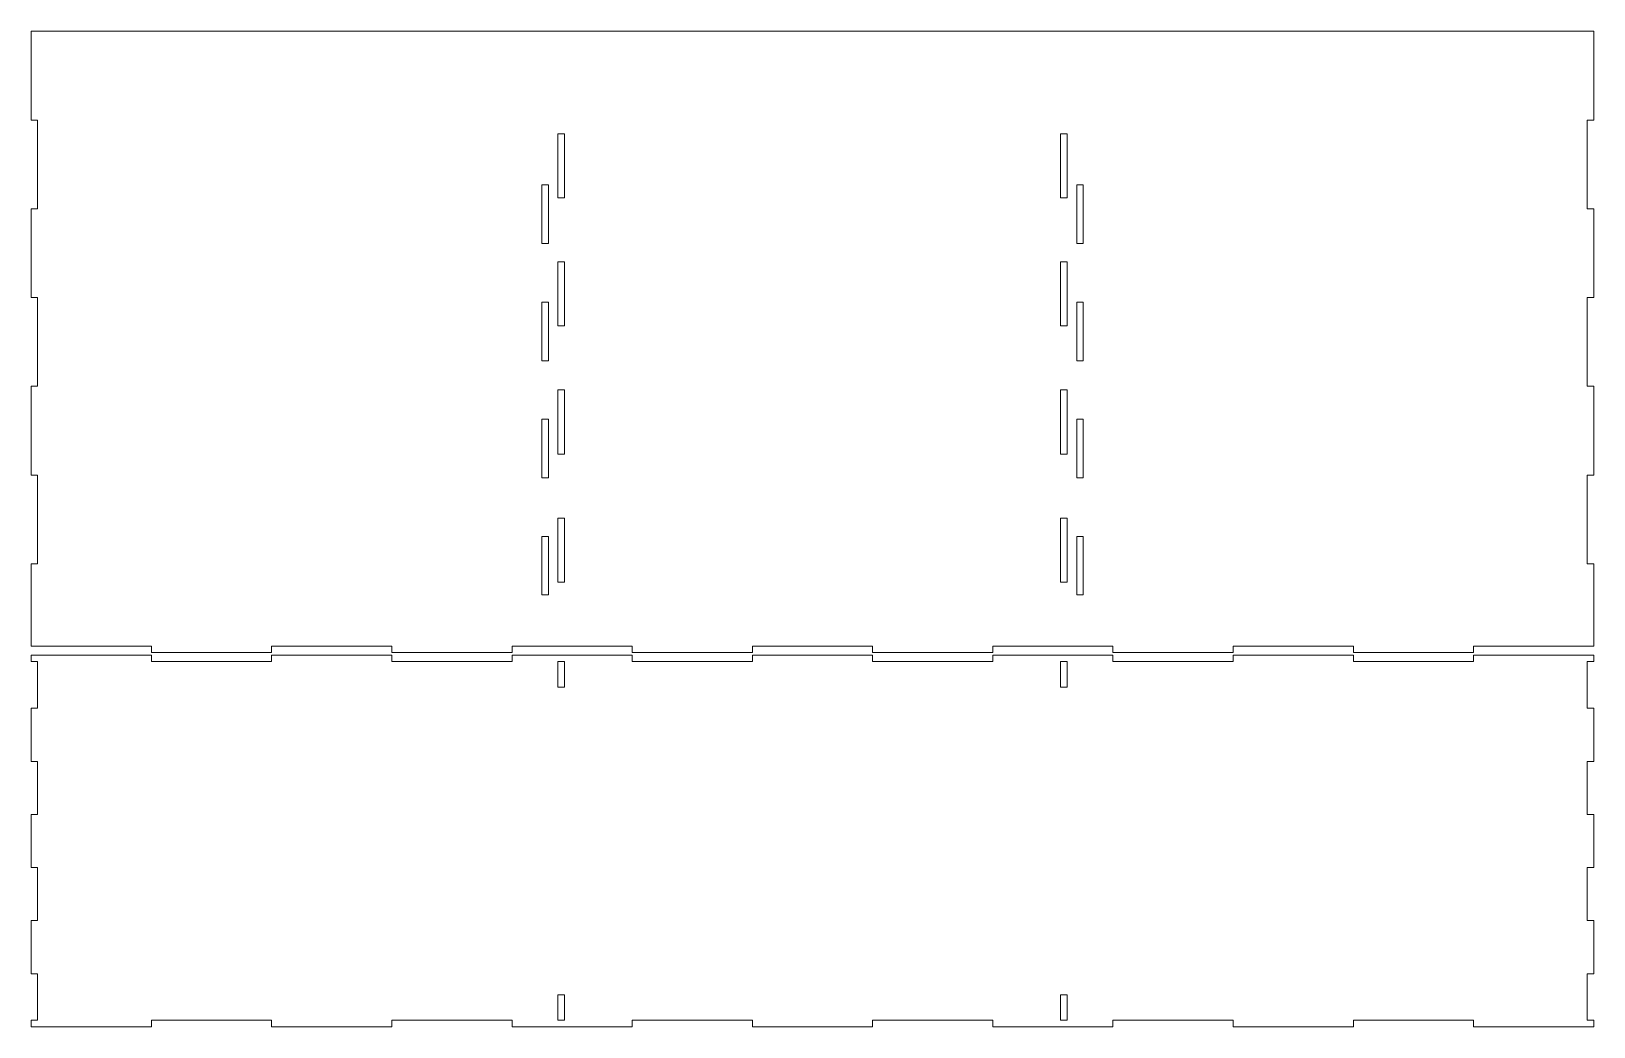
# Model space of a CAD drawing. Header units: inches. Extents: x 0.1 to 30.6, y -19.5 to -0.1.
import ezdxf

# ---------------------------------------------------------------- set-up
doc = ezdxf.new("R2010")
doc.units = ezdxf.units.IN
doc.header["$MEASUREMENT"] = 0
doc.layers.add('Layer 1', color=7, linetype='Continuous')

# ---------------------------------------------------------------- blocks, each defined once
blk = doc.blocks.new('block 2')
at = {"layer": 'Layer 1', "lineweight": 0}
blk.add_lwpolyline([(30.458, -1.829), (30.583, -1.829), (30.583, -0.096), (0.083, -0.096), (0.083, -1.829), (0.208, -1.829), (0.208, -3.561), (0.083, -3.561), (0.083, -5.293), (0.208, -5.293), (0.208, -7.025), (0.083, -7.025), (0.083, -8.757), (0.208, -8.757), (0.208, -10.489), (0.083, -10.489), (0.083, -12.096), (2.429, -12.096), (2.429, -12.221), (4.775, -12.221), (4.775, -12.096), (7.122, -12.096), (7.122, -12.221), (9.468, -12.221), (9.468, -12.096), (11.814, -12.096), (11.814, -12.221), (14.159, -12.221), (14.159, -12.096), (16.507, -12.096), (16.507, -12.221), (18.852, -12.221), (18.852, -12.096), (21.198, -12.096), (21.198, -12.221), (23.544, -12.221), (23.544, -12.096), (25.891, -12.096), (25.891, -12.221), (28.237, -12.221), (28.237, -12.096), (30.583, -12.096), (30.583, -10.489), (30.458, -10.489), (30.458, -8.757), (30.583, -8.757), (30.583, -7.025), (30.458, -7.025), (30.458, -5.293), (30.583, -5.293), (30.583, -3.561), (30.458, -3.561), (30.458, -1.829)], dxfattribs=at)
blk = doc.blocks.new('block 3')
at = {"layer": 'Layer 1', "lineweight": 0}
blk.add_lwpolyline([(20.302, -2.096), (20.302, -3.346), (20.177, -3.346), (20.177, -2.096), (20.302, -2.096)], dxfattribs=at)
blk = doc.blocks.new('block 4')
at = {"layer": 'Layer 1', "lineweight": 0}
blk.add_lwpolyline([(20.615, -5.382), (20.615, -6.525), (20.49, -6.525), (20.49, -5.382), (20.615, -5.382)], dxfattribs=at)
blk = doc.blocks.new('block 5')
at = {"layer": 'Layer 1', "lineweight": 0}
blk.add_lwpolyline([(20.615, -7.668), (20.615, -8.811), (20.49, -8.811), (20.49, -7.668), (20.615, -7.668)], dxfattribs=at)
blk = doc.blocks.new('block 6')
at = {"layer": 'Layer 1', "lineweight": 0}
blk.add_lwpolyline([(20.615, -9.954), (20.615, -11.096), (20.49, -11.096), (20.49, -9.954), (20.615, -9.954)], dxfattribs=at)
blk = doc.blocks.new('block 7')
at = {"layer": 'Layer 1', "lineweight": 0}
blk.add_lwpolyline([(10.49, -7.096), (10.49, -8.346), (10.365, -8.346), (10.365, -7.096), (10.49, -7.096)], dxfattribs=at)
blk = doc.blocks.new('block 8')
at = {"layer": 'Layer 1', "lineweight": 0}
blk.add_lwpolyline([(10.49, -4.596), (10.49, -5.846), (10.365, -5.846), (10.365, -4.596), (10.49, -4.596)], dxfattribs=at)
blk = doc.blocks.new('block 9')
at = {"layer": 'Layer 1', "lineweight": 0}
blk.add_lwpolyline([(10.177, -3.096), (10.177, -4.239), (10.052, -4.239), (10.052, -3.096), (10.177, -3.096)], dxfattribs=at)
blk = doc.blocks.new('block 10')
at = {"layer": 'Layer 1', "lineweight": 0}
blk.add_lwpolyline([(10.49, -9.596), (10.49, -10.846), (10.365, -10.846), (10.365, -9.596), (10.49, -9.596)], dxfattribs=at)
blk = doc.blocks.new('block 11')
at = {"layer": 'Layer 1', "lineweight": 0}
blk.add_lwpolyline([(10.177, -9.954), (10.177, -11.096), (10.052, -11.096), (10.052, -9.954), (10.177, -9.954)], dxfattribs=at)
blk = doc.blocks.new('block 12')
at = {"layer": 'Layer 1', "lineweight": 0}
blk.add_lwpolyline([(10.177, -7.668), (10.177, -8.811), (10.052, -8.811), (10.052, -7.668), (10.177, -7.668)], dxfattribs=at)
blk = doc.blocks.new('block 13')
at = {"layer": 'Layer 1', "lineweight": 0}
blk.add_lwpolyline([(10.177, -5.382), (10.177, -6.525), (10.052, -6.525), (10.052, -5.382), (10.177, -5.382)], dxfattribs=at)
blk = doc.blocks.new('block 14')
at = {"layer": 'Layer 1', "lineweight": 0}
blk.add_lwpolyline([(10.49, -2.096), (10.49, -3.346), (10.365, -3.346), (10.365, -2.096), (10.49, -2.096)], dxfattribs=at)
blk = doc.blocks.new('block 15')
at = {"layer": 'Layer 1', "lineweight": 0}
blk.add_lwpolyline([(20.302, -9.596), (20.302, -10.846), (20.177, -10.846), (20.177, -9.596), (20.302, -9.596)], dxfattribs=at)
blk = doc.blocks.new('block 16')
at = {"layer": 'Layer 1', "lineweight": 0}
blk.add_lwpolyline([(20.615, -3.096), (20.615, -4.239), (20.49, -4.239), (20.49, -3.096), (20.615, -3.096)], dxfattribs=at)
blk = doc.blocks.new('block 17')
at = {"layer": 'Layer 1', "lineweight": 0}
blk.add_lwpolyline([(20.302, -4.596), (20.302, -5.846), (20.177, -5.846), (20.177, -4.596), (20.302, -4.596)], dxfattribs=at)
blk = doc.blocks.new('block 18')
at = {"layer": 'Layer 1', "lineweight": 0}
blk.add_lwpolyline([(20.302, -7.096), (20.302, -8.346), (20.177, -8.346), (20.177, -7.096), (20.302, -7.096)], dxfattribs=at)
blk = doc.blocks.new('block 19')
at = {"layer": 'Layer 1', "lineweight": 0}
blk.add_lwpolyline([(28.237, -12.271), (28.237, -12.396), (25.891, -12.396), (25.891, -12.271), (23.544, -12.271), (23.544, -12.396), (21.198, -12.396), (21.198, -12.271), (18.852, -12.271), (18.852, -12.396), (16.507, -12.396), (16.507, -12.271), (14.159, -12.271), (14.159, -12.396), (11.814, -12.396), (11.814, -12.271), (9.468, -12.271), (9.468, -12.396), (7.122, -12.396), (7.122, -12.271), (4.775, -12.271), (4.775, -12.396), (2.429, -12.396), (2.429, -12.271), (0.083, -12.271), (0.083, -12.396), (0.208, -12.396), (0.208, -13.307), (0.083, -13.307), (0.083, -14.343), (0.208, -14.343), (0.208, -15.379), (0.083, -15.379), (0.083, -16.414), (0.208, -16.414), (0.208, -17.45), (0.083, -17.45), (0.083, -18.486), (0.208, -18.486), (0.208, -19.396), (0.083, -19.396), (0.083, -19.521), (2.429, -19.521), (2.429, -19.396), (4.775, -19.396), (4.775, -19.521), (7.122, -19.521), (7.122, -19.396), (9.468, -19.396), (9.468, -19.521), (11.814, -19.521), (11.814, -19.396), (14.159, -19.396), (14.159, -19.521), (16.507, -19.521), (16.507, -19.396), (18.852, -19.396), (18.852, -19.521), (21.198, -19.521), (21.198, -19.396), (23.544, -19.396), (23.544, -19.521), (25.891, -19.521), (25.891, -19.396), (28.237, -19.396), (28.237, -19.521), (30.583, -19.521), (30.583, -19.396), (30.458, -19.396), (30.458, -18.486), (30.583, -18.486), (30.583, -17.45), (30.458, -17.45), (30.458, -16.414), (30.583, -16.414), (30.583, -15.379), (30.458, -15.379), (30.458, -14.343), (30.583, -14.343), (30.583, -13.307), (30.458, -13.307), (30.458, -12.396), (30.583, -12.396), (30.583, -12.271), (28.237, -12.271)], dxfattribs=at)
blk = doc.blocks.new('block 20')
at = {"layer": 'Layer 1', "lineweight": 0}
blk.add_lwpolyline([(10.49, -12.396), (10.49, -12.896), (10.365, -12.896), (10.365, -12.396), (10.49, -12.396)], dxfattribs=at)
blk = doc.blocks.new('block 21')
at = {"layer": 'Layer 1', "lineweight": 0}
blk.add_lwpolyline([(20.302, -18.896), (20.302, -19.396), (20.177, -19.396), (20.177, -18.896), (20.302, -18.896)], dxfattribs=at)
blk = doc.blocks.new('block 22')
at = {"layer": 'Layer 1', "lineweight": 0}
blk.add_lwpolyline([(20.302, -12.396), (20.302, -12.896), (20.177, -12.896), (20.177, -12.396), (20.302, -12.396)], dxfattribs=at)
blk = doc.blocks.new('block 23')
at = {"layer": 'Layer 1', "lineweight": 0}
blk.add_lwpolyline([(10.49, -18.896), (10.49, -19.396), (10.365, -19.396), (10.365, -18.896), (10.49, -18.896)], dxfattribs=at)

msp = doc.modelspace()

# ---------------------------------------------------------------- block references
at = {"layer": 'Layer 1'}
for name in ['block 2', 'block 14', 'block 3', 'block 9', 'block 16', 'block 8', 'block 17', 'block 13', 'block 4', 'block 7', 'block 18', 'block 12', 'block 5', 'block 10', 'block 15', 'block 11', 'block 6', 'block 19', 'block 20', 'block 22', 'block 23', 'block 21']:
    msp.add_blockref(name, (0, 0), dxfattribs=at)

doc.saveas('drawing.dxf')
